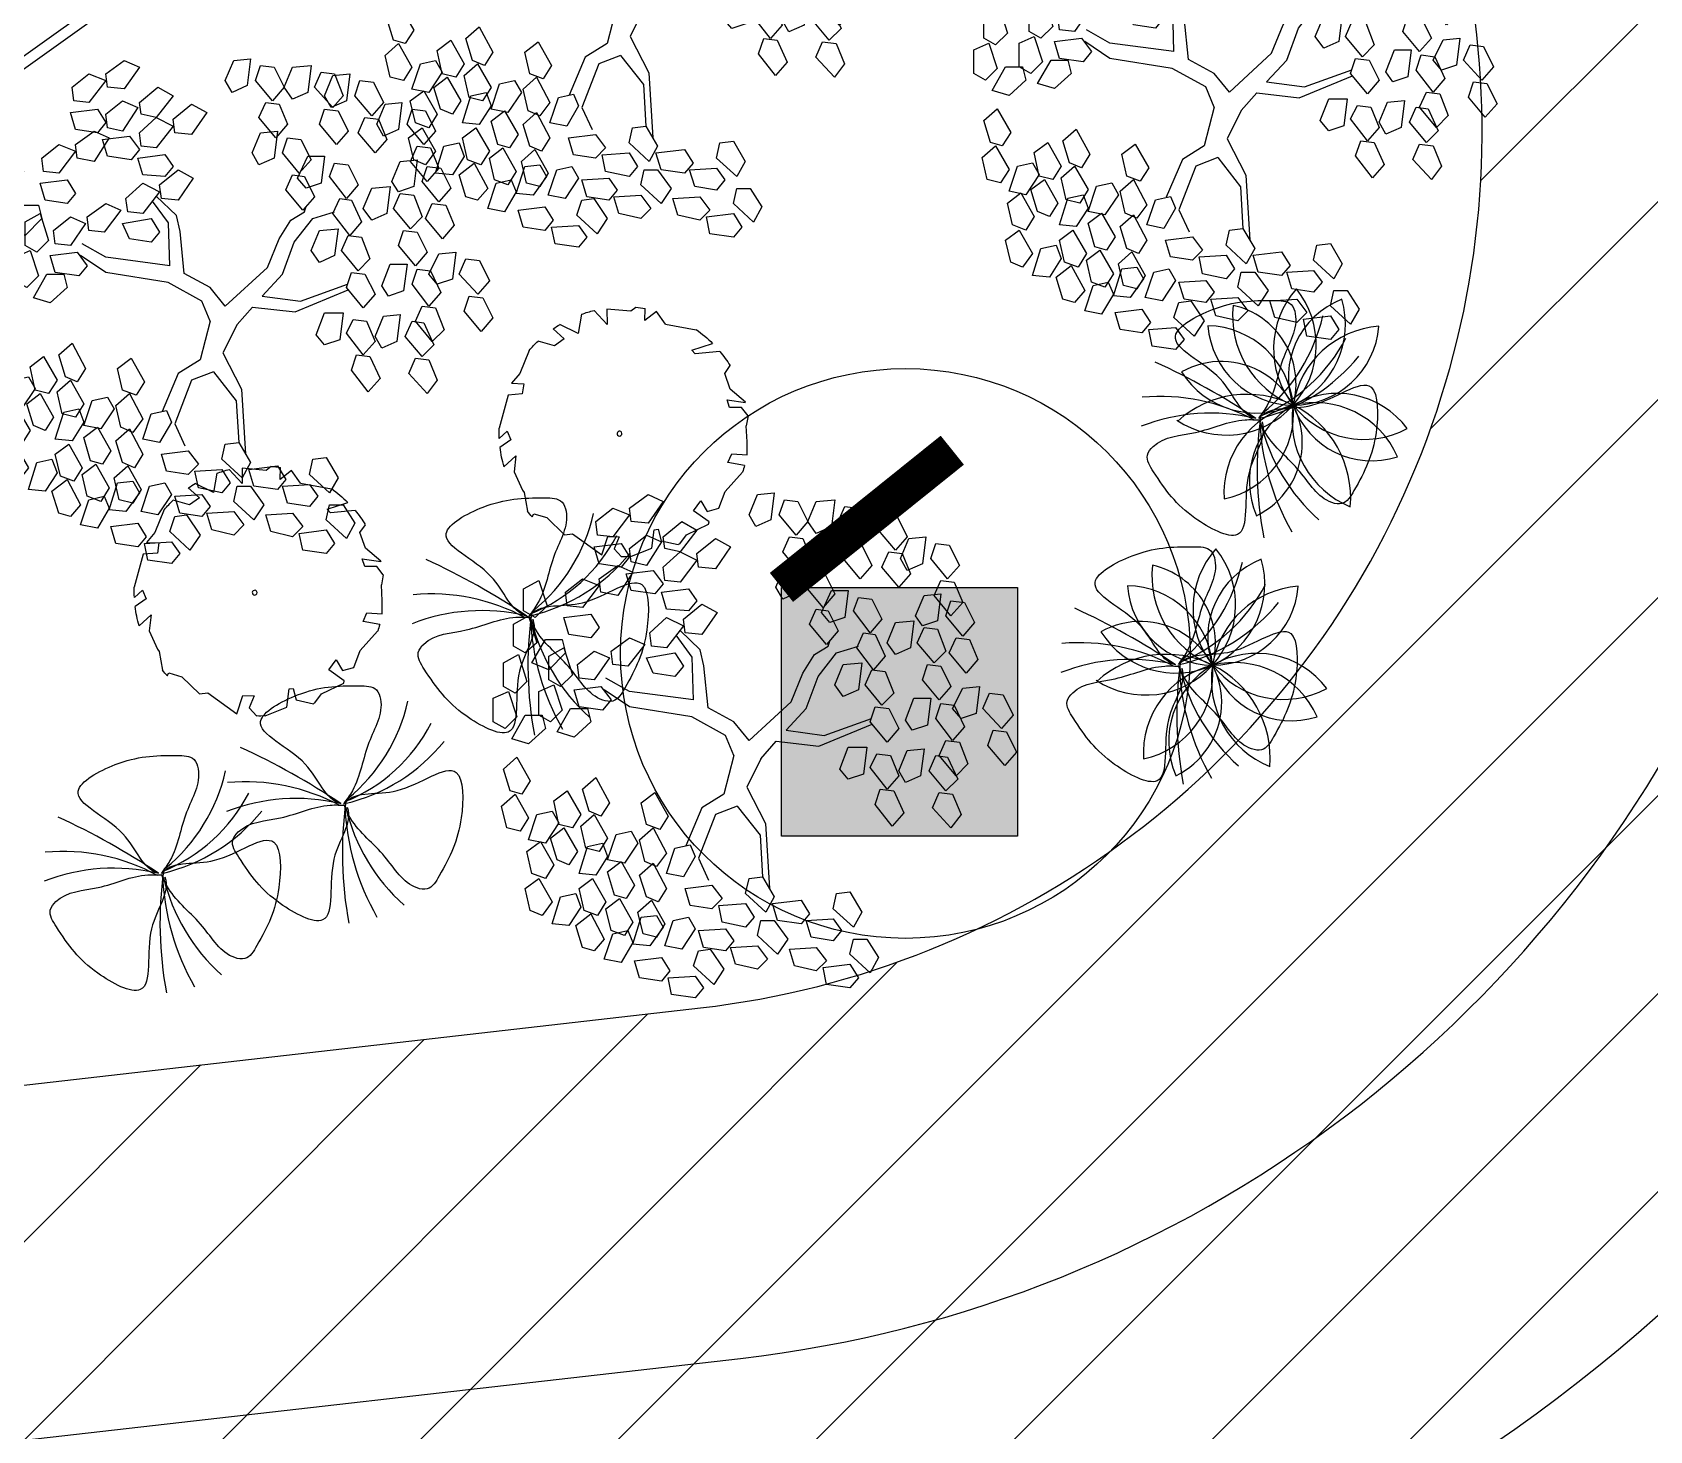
# Model space of a CAD drawing. Extents: x -809667 to 586099, y 3084146 to 3634412.
# Drawn here: x 381340.95 to 381350.12, y 3084243.02 to 3084250.95 of the extents above; entities that cross this region are included whole.
import ezdxf

# ---------------------------------------------------------------- set-up
doc = ezdxf.new("R2010")
doc.units = 0
doc.header["$LTSCALE"] = 0.5
doc.linetypes.add('CONTINOUS', pattern=[0])
doc.layers.get('0').update_dxf_attribs({"linetype": 'CONTINUOUS'})
for name, color, linetype in [('J-WALL-墙体', 2, 'CONTINUOUS'), ('JZD', 7, 'CONTINUOUS'), ('TREE', 3, 'CONTINUOUS'), ('乔木', 84, 'CONTINUOUS'), ('文字', 7, 'CONTINUOUS'), ('树', 3, 'CONTINUOUS')]:
    doc.layers.add(name, color=color, linetype=linetype)

# ---------------------------------------------------------------- blocks, each defined once
blk = doc.blocks.new('幌伞枫')
at = {"layer": '乔木', "color": 0}
for p, q in [((27.2, 1054), (100.6, 1061.3)), ((100.6, 1061.3), (85.9, 943.9)), ((-677.5, 936.5), (-604.1, 995.3)), ((-604.1, 995.3), (-530.7, 965.9)), ((-530.7, 995.3), (-449.9, 1054)), ((-523.3, 936.5), (-530.7, 995.3)), ((-449.9, 1054), (-383.9, 1024.6)), ((-383.9, 1024.6), (-449.9, 929.2)), ((-9.5, 965.9), (27.2, 1054)), ((122.6, 965.9), (144.7, 1032)), ((144.7, 1032), (203.4, 1024.6)), ((203.4, 1024.6), (247.4, 936.5)), ((247.4, 936.5), (284.1, 1024.6)), ((284.1, 1024.6), (364.9, 1032)), ((364.9, 1032), (350.2, 914.5)), ((379.5, 936.5), (408.9, 1002.6)), ((408.9, 1002.6), (467.6, 995.3)), ((423.6, 899.8), (460.3, 987.9)), ((460.3, 987.9), (533.7, 995.3)), ((467.6, 995.3), (504.3, 899.8)), ((533.7, 995.3), (519, 877.8)), ((-670.1, 877.8), (-677.5, 936.5)), ((-530.7, 965.9), (-604.1, 870.5)), ((-449.9, 929.2), (-523.3, 936.5)), ((-383.9, 870.5), (-303.1, 936.5)), ((-303.1, 936.5), (-237, 899.8)), ((19.9, 914.5), (-9.5, 965.9)), ((85.9, 943.9), (19.9, 914.5)), ((196, 877.8), (122.6, 965.9)), ((247.4, 936.5), (196, 877.8)), ((284.1, 885.2), (247.4, 936.5)), ((460.3, 848.5), (379.5, 936.5)), ((555.7, 899.8), (577.7, 965.9)), ((577.7, 965.9), (636.5, 958.6)), ((636.5, 958.6), (680.5, 870.5)), ((-604.1, 870.5), (-670.1, 877.8)), ((-530.7, 819.1), (-457.3, 877.8)), ((-457.3, 877.8), (-391.2, 848.5)), ((-391.2, 848.5), (-457.3, 745.7)), ((-376.5, 819.1), (-383.9, 870.5)), ((-237, 899.8), (-310.4, 804.4)), ((-237, 797.1), (-156.3, 863.1)), ((-156.3, 863.1), (-90.2, 826.4)), ((137.3, 804.4), (166.7, 870.5)), ((166.7, 870.5), (225.4, 863.1)), ((225.4, 863.1), (262.1, 775.1)), ((350.2, 914.5), (284.1, 885.2)), ((453, 848.5), (423.6, 899.8)), ((519, 877.8), (453, 848.5)), ((504.3, 899.8), (460.3, 848.5)), ((629.1, 811.8), (555.7, 899.8)), ((680.5, 870.5), (629.1, 811.8)), ((651.1, 775.1), (687.8, 863.1)), ((687.8, 863.1), (761.3, 870.5)), ((761.3, 870.5), (746.6, 753)), ((-684.8, 826.4), (-567.4, 841.1)), ((-662.8, 753), (-684.8, 826.4)), ((-567.4, 841.1), (-530.7, 782.4)), ((-530.7, 782.4), (-567.4, 738.4)), ((-523.3, 760.4), (-530.7, 819.1)), ((-383.9, 738.4), (-310.4, 804.4)), ((-310.4, 804.4), (-376.5, 819.1)), ((-310.4, 804.4), (-237, 767.7)), ((-229.7, 738.4), (-237, 797.1)), ((-90.2, 826.4), (-156.3, 731)), ((210.7, 716.3), (137.3, 804.4)), ((401.6, 775.1), (423.6, 841.1)), ((423.6, 841.1), (482.3, 833.8)), ((482.3, 833.8), (526.4, 745.7)), ((570.4, 738.4), (599.8, 804.4)), ((599.8, 804.4), (658.5, 797.1)), ((658.5, 797.1), (695.2, 709)), ((783.3, 775.1), (805.3, 841.1)), ((805.3, 841.1), (864, 833.8)), ((864, 833.8), (908.1, 745.7)), ((-567.4, 738.4), (-662.8, 753)), ((-662.8, 687), (-582, 745.7)), ((-582, 745.7), (-516, 716.3)), ((-516, 716.3), (-582, 613.6)), ((-545.3, 709), (-427.9, 723.7)), ((-523.3, 635.6), (-545.3, 709)), ((-457.3, 745.7), (-523.3, 760.4)), ((-427.9, 723.7), (-383.9, 665)), ((-376.5, 679.6), (-383.9, 738.4)), ((-237, 767.7), (-310.4, 672.3)), ((-156.3, 731), (-229.7, 738.4)), ((108, 650.3), (144.7, 738.4)), ((144.7, 738.4), (218.1, 745.7)), ((218.1, 745.7), (203.4, 628.2)), ((262.1, 775.1), (210.7, 716.3)), ((240.1, 650.3), (262.1, 716.3)), ((262.1, 716.3), (320.8, 709)), ((320.8, 709), (364.9, 620.9)), ((475, 687), (401.6, 775.1)), ((526.4, 745.7), (475, 687)), ((643.8, 650.3), (570.4, 738.4)), ((695.2, 709), (643.8, 650.3)), ((680.5, 723.7), (651.1, 775.1)), ((746.6, 753), (680.5, 723.7)), ((856.7, 687), (783.3, 775.1)), ((908.1, 745.7), (856.7, 687)), ((-993.1, 642.9), (-927, 679.6)), ((-993.1, 547.5), (-993.1, 642.9)), ((-927, 679.6), (-890.3, 569.5)), ((-809.6, 628.2), (-736.2, 687)), ((-736.2, 687), (-662.8, 657.6)), ((-662.8, 657.6), (-736.2, 562.2)), ((-655.4, 628.2), (-662.8, 687)), ((-420.6, 620.9), (-523.3, 635.6)), ((-383.9, 665), (-420.6, 620.9)), ((-391.2, 628.2), (-273.7, 642.9)), ((-310.4, 672.3), (-376.5, 679.6)), ((-273.7, 642.9), (-237, 591.5)), ((137.3, 598.9), (108, 650.3)), ((313.5, 562.2), (240.1, 650.3)), ((306.1, 540.2), (350.2, 635.6)), ((350.2, 635.6), (423.6, 635.6)), ((423.6, 635.6), (408.9, 518.1)), ((798, 613.6), (827.3, 679.6)), ((827.3, 679.6), (886, 672.3)), ((886, 672.3), (922.7, 584.2)), ((-890.3, 569.5), (-941.7, 518.1)), ((-802.3, 569.5), (-809.6, 628.2)), ((-736.2, 562.2), (-802.3, 569.5)), ((-582, 613.6), (-655.4, 628.2)), ((-369.2, 554.8), (-391.2, 628.2)), ((-295.8, 510.8), (-215, 576.9)), ((-237, 591.5), (-273.7, 547.5)), ((-215, 576.9), (-149, 540.2)), ((203.4, 628.2), (137.3, 598.9)), ((364.9, 620.9), (313.5, 562.2)), ((445.6, 547.5), (467.6, 606.2)), ((467.6, 606.2), (526.4, 598.9)), ((526.4, 598.9), (570.4, 510.8)), ((717.2, 525.5), (753.9, 613.6)), ((753.9, 613.6), (827.3, 620.9)), ((871.4, 525.5), (798, 613.6)), ((827.3, 620.9), (812.6, 503.5)), ((849.3, 525.5), (871.4, 591.5)), ((871.4, 591.5), (930.1, 584.2)), ((922.7, 584.2), (871.4, 525.5)), ((930.1, 584.2), (974.1, 496.1)), ((-1037.1, 488.8), (-971.1, 525.5)), ((-941.7, 518.1), (-993.1, 547.5)), ((-971.1, 525.5), (-934.4, 408)), ((-816.9, 518.1), (-699.5, 532.8)), ((-794.9, 444.7), (-816.9, 518.1)), ((-699.5, 532.8), (-662.8, 474.1)), ((-442.6, 452.1), (-369.2, 518.1)), ((-273.7, 547.5), (-369.2, 554.8)), ((-369.2, 518.1), (-295.8, 481.4)), ((-288.4, 452.1), (-295.8, 510.8)), ((-149, 540.2), (-215, 444.7)), ((254.8, 488.8), (284.1, 554.8)), ((284.1, 554.8), (335.5, 547.5)), ((342.8, 496.1), (306.1, 540.2)), ((335.5, 547.5), (379.5, 459.4)), ((408.9, 518.1), (342.8, 496.1)), ((519, 452.1), (445.6, 547.5)), ((570.4, 510.8), (519, 452.1)), ((592.4, 408), (629.1, 496.1)), ((629.1, 496.1), (709.9, 503.5)), ((709.9, 503.5), (695.2, 386)), ((746.6, 481.4), (717.2, 525.5)), ((812.6, 503.5), (746.6, 481.4)), ((922.7, 437.4), (849.3, 525.5)), ((974.1, 496.1), (922.7, 437.4)), ((-1037.1, 393.4), (-1037.1, 488.8)), ((-699.5, 430.1), (-794.9, 444.7)), ((-662.8, 474.1), (-699.5, 430.1)), ((-611.4, 371.3), (-530.7, 430.1)), ((-530.7, 430.1), (-464.6, 400.7)), ((-435.2, 393.4), (-442.6, 452.1)), ((-295.8, 481.4), (-369.2, 386)), ((-256.9, 345.9), (-327.2, 440.6)), ((-221.9, 376.9), (-310.5, 462.2)), ((-215, 444.7), (-288.4, 452.1)), ((328.2, 400.7), (254.8, 488.8)), ((379.5, 459.4), (328.2, 400.7)), ((460.3, 386), (489.7, 452.1)), ((489.7, 452.1), (541, 444.7)), ((541, 444.7), (585.1, 349.3)), ((724.5, 408), (753.9, 474.1)), ((753.9, 474.1), (812.6, 466.8)), ((812.6, 466.8), (849.3, 371.3)), ((864, 364), (893.4, 430.1)), ((893.4, 430.1), (952.1, 422.7)), ((-1081.2, 320), (-1015.1, 356.7)), ((-985.8, 364), (-1037.1, 393.4)), ((-1015.1, 356.7), (-978.4, 239.2)), ((-934.4, 408), (-985.8, 364)), ((-956.4, 320), (-897.7, 422.7)), ((-897.7, 422.7), (-824.3, 422.7)), ((-883, 349.3), (-816.9, 386)), ((-809.6, 364), (-883, 290.6)), ((-824.3, 422.7), (-809.6, 364)), ((-816.9, 386), (-780.2, 268.6)), ((-758.2, 312.6), (-684.8, 371.3)), ((-684.8, 371.3), (-618.7, 342)), ((-604.1, 312.6), (-611.4, 371.3)), ((-464.6, 400.7), (-538, 305.3)), ((-457.3, 342), (-332.5, 364)), ((-369.2, 386), (-435.2, 393.4)), ((-332.5, 364), (-295.8, 305.3)), ((-206.4, 307), (-221.9, 376.9)), ((225.4, 275.9), (276.8, 356.7)), ((276.8, 356.7), (335.5, 393.4)), ((291.5, 261.2), (372.2, 364)), ((335.5, 393.4), (344, 418.8)), ((372.2, 364), (467.6, 393.4)), ((533.7, 290.6), (460.3, 386)), ((629.1, 356.7), (592.4, 408)), ((695.2, 386), (629.1, 356.7)), ((798, 320), (724.5, 408)), ((849.3, 371.3), (798, 320)), ((937.4, 275.9), (864, 364)), ((952.1, 422.7), (988.8, 334.6)), ((-1081.2, 217.2), (-1081.2, 320)), ((-883, 290.6), (-956.4, 320)), ((-883, 246.5), (-883, 349.3)), ((-750.9, 253.9), (-758.2, 312.6)), ((-618.7, 342), (-684.8, 246.5)), ((-538, 305.3), (-604.1, 312.6)), ((-427.9, 275.9), (-457.3, 342)), ((-295.8, 305.3), (-332.5, 261.2)), ((-251.7, 158.5), (-256.9, 345.9)), ((-188.4, 124.2), (-206.4, 307)), ((364.9, 224.5), (401.6, 312.6)), ((401.6, 312.6), (482.3, 320)), ((482.3, 320), (467.6, 202.5)), ((497, 224.5), (526.4, 290.6)), ((526.4, 290.6), (585.1, 283.3)), ((585.1, 349.3), (533.7, 290.6)), ((585.1, 283.3), (621.8, 187.8)), ((746.6, 246.5), (768.6, 312.6)), ((768.6, 312.6), (827.3, 305.3)), ((827.3, 305.3), (871.4, 217.2)), ((988.8, 334.6), (937.4, 275.9)), ((-1029.8, 187.8), (-1081.2, 217.2)), ((-978.4, 239.2), (-1029.8, 187.8)), ((-927, 195.2), (-861, 224.5)), ((-831.6, 217.2), (-883, 246.5)), ((-861, 224.5), (-824.3, 114.4)), ((-780.2, 268.6), (-831.6, 217.2)), ((-772.9, 202.5), (-655.4, 217.2)), ((-684.8, 246.5), (-750.9, 253.9)), ((-655.4, 217.2), (-611.4, 158.5)), ((-530.7, 195.2), (-633.4, 253.9)), ((-332.5, 261.2), (-427.9, 275.9)), ((174, 151.1), (225.4, 275.9)), ((240.1, 121.8), (291.5, 261.2)), ((401.6, 173.1), (364.9, 224.5)), ((570.4, 136.4), (497, 224.5)), ((820, 158.5), (746.6, 246.5)), ((871.4, 217.2), (820, 158.5)), ((922.7, 209.8), (996.1, 217.2)), ((996.1, 217.2), (981.5, 99.7)), ((-1125.2, 165.8), (-1059.2, 195.2)), ((-1125.2, 63), (-1125.2, 165.8)), ((-1059.2, 195.2), (-1022.5, 85.1)), ((-927, 92.4), (-927, 195.2)), ((-750.9, 129.1), (-772.9, 202.5)), ((-611.4, 158.5), (-648.1, 114.4)), ((-530.7, 129.1), (-640.8, 202.5)), ((-251.7, 158.5), (-530.7, 195.2)), ((-9.5, -17.7), (174, 151.1)), ((467.6, 202.5), (401.6, 173.1)), ((621.8, 187.8), (570.4, 136.4)), ((673.2, 70.4), (709.9, 165.8)), ((709.9, 165.8), (783.3, 165.8)), ((783.3, 165.8), (768.6, 48.4)), ((805.3, 77.7), (827.3, 143.8)), ((827.3, 143.8), (886, 136.4)), ((878.7, 121.8), (922.7, 209.8)), ((1010.8, 121.8), (1040.2, 187.8)), ((1040.2, 187.8), (1098.9, 180.5)), ((1098.9, 180.5), (1143, 92.4)), ((-1022.5, 85.1), (-1073.9, 33.7)), ((-1044.5, -10.4), (-985.8, 92.4)), ((-985.8, 92.4), (-912.4, 92.4)), ((-875.7, 63), (-927, 92.4)), ((-912.4, 92.4), (-897.7, 33.7)), ((-824.3, 114.4), (-875.7, 63)), ((-846.3, 19), (-787.6, 121.8)), ((-787.6, 121.8), (-714.2, 121.8)), ((-648.1, 114.4), (-750.9, 129.1)), ((-714.2, 121.8), (-699.5, 63)), ((-259.1, 85.1), (-530.7, 129.1)), ((-112.3, 4.3), (-259.1, 85.1)), ((-75.6, 63), (-188.4, 124.2)), ((152, 26.3), (240.1, 121.8)), ((318.1, 4.2), (524.2, 78.5)), ((519, 63), (541, 129.1)), ((541, 129.1), (599.8, 121.8)), ((599.8, 121.8), (643.8, 33.7)), ((878.7, -17.7), (805.3, 77.7)), ((915.4, 77.7), (878.7, 121.8)), ((886, 136.4), (930.1, 41)), ((981.5, 99.7), (915.4, 77.7)), ((1091.6, 33.7), (1010.8, 121.8)), ((1143, 92.4), (1091.6, 33.7)), ((-1073.9, 33.7), (-1125.2, 63)), ((-897.7, 33.7), (-971.1, -32.4)), ((-772.9, -3), (-846.3, 19)), ((-699.5, 63), (-772.9, -3)), ((-75.6, -83.8), (-112.3, 4.3)), ((-9.5, -17.7), (-75.6, 63)), ((152, 26.3), (318.1, 4.2)), ((294.8, -42.4), (527, 53.4)), ((592.4, -25), (519, 63)), ((643.8, 33.7), (592.4, -25)), ((702.5, 26.3), (673.2, 70.4)), ((768.6, 48.4), (702.5, 26.3)), ((930.1, 41), (878.7, -17.7)), ((1032.8, -39.7), (1054.9, 26.3)), ((1054.9, 26.3), (1113.6, 19)), ((1113.6, 19), (1157.6, -69.1)), ((-971.1, -32.4), (-1044.5, -10.4)), ((-9.5, -17.7), (-9.5, -17.7)), ((-9.5, -17.7), (-9.5, -17.7)), ((-9.5, -17.7), (-9.5, -17.7)), ((-9.5, -17.7), (-9.5, -17.7)), ((-9.5, -17.7), (-9.5, -17.7)), ((-9.5, -17.7), (-9.5, -17.7)), ((-9.5, -17.7), (-9.5, -17.7)), ((-9.5, -17.7), (-9.5, -17.7)), ((-9.5, -17.7), (-9.5, -17.7)), ((-9.5, -17.7), (-9.5, -17.7)), ((-9.5, -17.7), (-9.5, -17.7)), ((-9.5, -17.7), (-9.5, -17.7)), ((-9.5, -17.7), (-9.5, -17.7)), ((-9.5, -17.7), (-9.5, -17.7)), ((-9.5, -17.7), (-9.5, -17.7)), ((-9.5, -17.7), (-9.5, -17.7)), ((-9.5, -17.7), (-9.5, -17.7)), ((-9.5, -17.7), (-9.5, -17.7)), ((-9.5, -17.7), (-9.5, -17.7)), ((-9.5, -17.7), (-9.5, -17.7)), ((-9.5, -17.7), (-9.5, -17.7)), ((-9.5, -17.7), (-9.5, -17.7)), ((-9.5, -17.7), (-9.5, -17.7)), ((-9.5, -17.7), (-9.5, -17.7)), ((-9.5, -17.7), (-9.5, -17.7)), ((-9.5, -17.7), (-9.5, -17.7)), ((-9.5, -17.7), (-9.5, -17.7)), ((-9.5, -17.7), (-9.5, -17.7)), ((-9.5, -17.7), (-9.5, -17.7)), ((-9.5, -17.7), (-9.5, -17.7)), ((-9.5, -17.7), (-9.5, -17.7)), ((-9.5, -17.7), (-9.5, -17.7)), ((-9.5, -17.7), (-9.5, -17.7)), ((-9.5, -17.7), (-9.5, -17.7)), ((-9.5, -17.7), (-9.5, -17.7)), ((-9.5, -17.7), (-9.5, -17.7)), ((-9.5, -17.7), (-9.5, -17.7)), ((-9.5, -17.7), (-9.5, -17.7)), ((-9.5, -17.7), (-9.5, -17.7)), ((-9.5, -17.7), (-9.5, -17.7)), ((41.9, -98.5), (109.5, -21.8)), ((109.5, -21.8), (294.8, -42.4)), ((386.9, -142.5), (423.6, -47.1)), ((423.6, -47.1), (504.3, -47.1)), ((504.3, -47.1), (489.7, -164.5)), ((643.8, -149.8), (680.5, -61.7)), ((680.5, -61.7), (753.9, -54.4)), ((753.9, -54.4), (739.2, -171.9)), ((820, -83.8), (849.3, -17.7)), ((849.3, -17.7), (908.1, -25)), ((908.1, -25), (944.8, -120.5)), ((1106.3, -127.8), (1032.8, -39.7)), ((1157.6, -69.1), (1106.3, -127.8)), ((-1081.2, -142.5), (-1022.5, -91.1)), ((-1022.5, -91.1), (-963.7, -193.9)), ((-75.6, -83.8), (-119.6, -252.6)), ((41.9, -98.5), (-19.6, -221.3)), ((519, -135.2), (548.4, -76.4)), ((592.4, -230.6), (519, -135.2)), ((548.4, -76.4), (607.1, -83.8)), ((607.1, -83.8), (643.8, -171.9)), ((775.9, -149.8), (805.3, -83.8)), ((805.3, -83.8), (856.7, -91.1)), ((893.4, -171.9), (820, -83.8)), ((856.7, -91.1), (900.7, -186.5)), ((944.8, -120.5), (893.4, -171.9)), ((-1051.8, -237.9), (-1081.2, -142.5)), ((-963.7, -193.9), (-1000.4, -252.6)), ((-736.2, -230.6), (-677.5, -179.2)), ((-677.5, -179.2), (-618.7, -289.3)), ((423.6, -186.5), (386.9, -142.5)), ((489.7, -164.5), (423.6, -186.5)), ((643.8, -171.9), (592.4, -230.6)), ((673.2, -201.2), (643.8, -149.8)), ((739.2, -171.9), (673.2, -201.2)), ((849.3, -237.9), (775.9, -149.8)), ((900.7, -186.5), (849.3, -237.9)), ((-1088.5, -304), (-1029.8, -252.6)), ((-1000.4, -252.6), (-1051.8, -237.9)), ((-1029.8, -252.6), (-971.1, -355.4)), ((-861, -282), (-802.3, -237.9)), ((-839, -384.7), (-861, -282)), ((-802.3, -237.9), (-743.5, -340.7)), ((-706.8, -326), (-736.2, -230.6)), ((-479.3, -289.3), (-420.6, -245.3)), ((-420.6, -245.3), (-361.8, -348)), ((-119.6, -252.6), (-215, -311.3)), ((-19.6, -221.3), (61.7, -380.2)), ((541, -296.6), (563.1, -230.6)), ((563.1, -230.6), (621.8, -237.9)), ((621.8, -237.9), (665.8, -333.3)), ((790.6, -311.3), (820, -245.3)), ((820, -245.3), (878.7, -252.6)), ((878.7, -252.6), (915.4, -340.7)), ((-1066.5, -399.4), (-1088.5, -304)), ((-971.1, -450.8), (-934.4, -340.7)), ((-934.4, -340.7), (-868.3, -326)), ((-868.3, -326), (-839, -377.4)), ((-743.5, -340.7), (-780.2, -399.4)), ((-743.5, -392.1), (-684.8, -340.7)), ((-655.4, -348), (-706.8, -326)), ((-684.8, -340.7), (-626.1, -443.5)), ((-618.7, -289.3), (-655.4, -348)), ((-457.3, -384.7), (-479.3, -289.3)), ((-361.8, -348), (-398.5, -406.7)), ((-215, -311.3), (-285.1, -477)), ((-156.3, -340.7), (-229.7, -531.5)), ((-60.9, -304), (-156.3, -340.7)), ((-60.9, -304), (38.4, -430.7)), ((614.4, -392.1), (541, -296.6)), ((665.8, -333.3), (614.4, -392.1)), ((871.4, -399.4), (790.6, -311.3)), ((915.4, -340.7), (871.4, -399.4)), ((-1007.8, -414.1), (-1066.5, -399.4)), ((-971.1, -355.4), (-1007.8, -414.1)), ((-839, -377.4), (-897.7, -465.5)), ((-875.7, -443.5), (-816.9, -399.4)), ((-780.2, -399.4), (-839, -384.7)), ((-816.9, -399.4), (-758.2, -502.2)), ((-721.5, -487.5), (-743.5, -392.1)), ((-589.4, -428.8), (-523.3, -414.1)), ((-523.3, -414.1), (-494, -465.5)), ((-486.6, -450.8), (-427.9, -399.4)), ((-398.5, -406.7), (-457.3, -384.7)), ((-427.9, -399.4), (-369.2, -509.5)), ((61.7, -380.2), (79.4, -664.1)), ((-978.4, -502.2), (-919.7, -458.1)), ((-897.7, -465.5), (-971.1, -450.8)), ((-919.7, -458.1), (-861, -560.9)), ((-846.3, -538.9), (-875.7, -443.5)), ((-750.9, -597.6), (-714.2, -480.2)), ((-662.8, -502.2), (-721.5, -487.5)), ((-714.2, -480.2), (-648.1, -465.5)), ((-626.1, -443.5), (-662.8, -502.2)), ((-648.1, -465.5), (-626.1, -524.2)), ((-626.1, -538.9), (-589.4, -428.8)), ((-494, -465.5), (-552.7, -553.6)), ((-464.6, -546.2), (-486.6, -450.8)), ((-369.2, -597.6), (-332.5, -487.5)), ((-332.5, -487.5), (-266.4, -472.8)), ((-266.4, -472.8), (-244.4, -524.2)), ((38.4, -430.7), (49.2, -612.3)), ((-956.4, -597.6), (-978.4, -502.2)), ((-861, -560.9), (-897.7, -619.6)), ((-794.9, -560.9), (-846.3, -538.9)), ((-758.2, -502.2), (-794.9, -560.9)), ((-626.1, -524.2), (-677.5, -604.9)), ((-552.7, -553.6), (-626.1, -538.9)), ((-626.1, -590.3), (-567.4, -546.2)), ((-567.4, -546.2), (-508.6, -649)), ((-486.6, -604.9), (-427.9, -553.6)), ((-413.2, -568.2), (-464.6, -546.2)), ((-427.9, -553.6), (-369.2, -663.7)), ((-369.2, -509.5), (-413.2, -568.2)), ((-244.4, -524.2), (-295.8, -612.3)), ((-229.7, -531.5), (-185.7, -627)), ((-985.8, -663.7), (-927, -619.6)), ((-897.7, -619.6), (-956.4, -597.6)), ((-927, -619.6), (-868.3, -722.4)), ((-677.5, -604.9), (-750.9, -597.6)), ((-750.9, -663.7), (-692.2, -619.6)), ((-692.2, -619.6), (-633.4, -722.4)), ((-596.7, -693), (-626.1, -590.3)), ((-457.3, -700.4), (-486.6, -604.9)), ((-295.8, -612.3), (-369.2, -597.6)), ((-24.2, -685.7), (-9.5, -619.6)), ((-9.5, -619.6), (49.2, -612.3)), ((49.2, -612.3), (100.6, -700.4)), ((-963.7, -759.1), (-985.8, -663.7)), ((-868.3, -817.8), (-831.6, -700.4)), ((-831.6, -700.4), (-765.6, -685.7)), ((-765.6, -685.7), (-743.5, -744.4)), ((-728.9, -759.1), (-750.9, -663.7)), ((-545.3, -707.7), (-596.7, -693)), ((-508.6, -649), (-545.3, -707.7)), ((-405.9, -722.4), (-457.3, -700.4)), ((-369.2, -663.7), (-405.9, -722.4)), ((-288.4, -663.7), (-171, -649)), ((-266.4, -737.1), (-288.4, -663.7)), ((-171, -649), (-126.9, -707.7)), ((63.9, -766.4), (-24.2, -685.7)), ((100.6, -700.4), (63.9, -766.4)), ((357.5, -751.7), (372.2, -685.7)), ((372.2, -685.7), (430.9, -678.3)), ((430.9, -678.3), (482.3, -766.4)), ((-912.4, -781.1), (-963.7, -759.1)), ((-868.3, -722.4), (-912.4, -781.1)), ((-743.5, -744.4), (-794.9, -825.2)), ((-765.6, -825.2), (-699.5, -773.8)), ((-670.1, -781.1), (-728.9, -759.1)), ((-699.5, -773.8), (-640.8, -883.9)), ((-633.4, -722.4), (-670.1, -781.1)), ((-633.4, -751.7), (-574.7, -707.7)), ((-611.4, -847.2), (-633.4, -751.7)), ((-574.7, -707.7), (-516, -810.5)), ((-494, -766.4), (-435.2, -715)), ((-471.9, -861.9), (-494, -766.4)), ((-435.2, -715), (-376.5, -817.8)), ((-171, -751.7), (-266.4, -737.1)), ((-126.9, -707.7), (-171, -751.7)), ((-141.6, -737.1), (-24.2, -729.7)), ((-126.9, -810.5), (-141.6, -737.1)), ((-24.2, -729.7), (12.5, -788.5)), ((93.3, -729.7), (218.1, -715)), ((115.3, -803.1), (93.3, -729.7)), ((218.1, -715), (254.8, -773.8)), ((254.8, -773.8), (218.1, -817.8)), ((445.6, -832.5), (357.5, -751.7)), ((482.3, -766.4), (445.6, -832.5)), ((-794.9, -825.2), (-868.3, -817.8)), ((-736.2, -920.6), (-765.6, -825.2)), ((-516, -810.5), (-552.7, -869.2)), ((-516, -905.9), (-479.3, -788.5)), ((-479.3, -788.5), (-413.2, -781.1)), ((-383.9, -832.5), (-442.6, -913.2)), ((-413.2, -781.1), (-383.9, -832.5)), ((-376.5, -817.8), (-413.2, -876.5)), ((-376.5, -913.2), (-339.8, -803.1)), ((-339.8, -803.1), (-273.7, -788.5)), ((-244.4, -839.8), (-303.1, -927.9)), ((-273.7, -788.5), (-244.4, -839.8)), ((-229.7, -847.2), (-112.3, -839.8)), ((-24.2, -832.5), (-126.9, -810.5)), ((-112.3, -839.8), (-75.6, -891.2)), ((12.5, -788.5), (-24.2, -832.5)), ((27.2, -869.2), (41.9, -803.1)), ((41.9, -803.1), (100.6, -803.1)), ((100.6, -803.1), (159.3, -883.9)), ((218.1, -817.8), (115.3, -803.1)), ((240.1, -803.1), (357.5, -795.8)), ((262.1, -876.5), (240.1, -803.1)), ((357.5, -795.8), (394.2, -847.2)), ((-640.8, -883.9), (-684.8, -935.3)), ((-640.8, -972), (-604.1, -861.9)), ((-552.7, -869.2), (-611.4, -847.2)), ((-604.1, -861.9), (-538, -847.2)), ((-516, -898.6), (-567.4, -986.6)), ((-538, -847.2), (-516, -898.6)), ((-442.6, -913.2), (-516, -905.9)), ((-413.2, -876.5), (-471.9, -861.9)), ((-303.1, -927.9), (-376.5, -913.2)), ((-207.7, -920.6), (-229.7, -847.2)), ((-75.6, -891.2), (-112.3, -935.3)), ((-90.2, -920.6), (27.2, -913.2)), ((115.3, -949.9), (27.2, -869.2)), ((27.2, -913.2), (71.3, -972)), ((159.3, -883.9), (115.3, -949.9)), ((357.5, -891.2), (262.1, -876.5)), ((394.2, -847.2), (357.5, -891.2)), ((430.9, -949.9), (445.6, -883.9)), ((445.6, -883.9), (504.3, -883.9)), ((504.3, -883.9), (555.7, -964.6)), ((-684.8, -935.3), (-736.2, -920.6)), ((-567.4, -986.6), (-640.8, -972)), ((-508.6, -979.3), (-391.2, -964.6)), ((-486.6, -1052.7), (-508.6, -979.3)), ((-391.2, -964.6), (-354.5, -1023.3)), ((-251.7, -1001.3), (-229.7, -935.3)), ((-229.7, -935.3), (-178.3, -927.9)), ((-112.3, -935.3), (-207.7, -920.6)), ((-178.3, -927.9), (-119.6, -1016)), ((-68.2, -994), (-90.2, -920.6)), ((71.3, -972), (27.2, -1016)), ((166.7, -927.9), (284.1, -920.6)), ((188.7, -1001.3), (166.7, -927.9)), ((284.1, -920.6), (328.2, -979.3)), ((328.2, -979.3), (284.1, -1023.3)), ((519, -1030.7), (430.9, -949.9)), ((555.7, -964.6), (519, -1030.7)), ((-391.2, -1067.4), (-486.6, -1052.7)), ((-354.5, -1023.3), (-391.2, -1067.4)), ((-361.8, -1052.7), (-244.4, -1045.4)), ((-347.2, -1126.1), (-361.8, -1052.7)), ((-163.6, -1082.1), (-251.7, -1001.3)), ((-244.4, -1045.4), (-207.7, -1096.7)), ((-119.6, -1016), (-163.6, -1082.1)), ((27.2, -1016), (-68.2, -994)), ((284.1, -1023.3), (188.7, -1001.3)), ((313.5, -1008.7), (430.9, -994)), ((328.2, -1082.1), (313.5, -1008.7)), ((430.9, -994), (467.6, -1052.7)), ((467.6, -1052.7), (430.9, -1096.7)), ((-244.4, -1140.8), (-347.2, -1126.1)), ((-207.7, -1096.7), (-244.4, -1140.8)), ((430.9, -1096.7), (328.2, -1082.1))]:
    blk.add_line(p, q, dxfattribs=at)
blk = doc.blocks.new('*E54')
at = {"layer": 'TREE', "color": 0}
blk.add_ellipse((-2.37, 3.565), major_axis=(2.696, 1.394), ratio=1, start_param=0.518575, end_param=0.519414, dxfattribs=at)
blk = doc.blocks.new('A$C4C586FE1')
at = {"layer": 'TREE', "color": 0}
for p, q in [((1100, 2801), (873, 2660)), ((1294, 2743), (1193, 2819)), ((1418, 2836), (1389, 2617)), ((1787, 2660), (1418, 2836)), ((873, 2660), (885, 2449)), ((1261, 2599), (1294, 2743)), ((1389, 2617), (1261, 2599)), ((1875, 2686), (1787, 2660)), ((2108, 2532), (1875, 2686)), ((514, 2441), (288, 2276)), ((570, 2555), (514, 2441)), ((785, 2557), (585, 2566)), ((842, 2436), (785, 2557)), ((885, 2449), (842, 2436)), ((2261, 2516), (2108, 2532)), ((2273, 2551), (2261, 2516)), ((2411, 2297), (2336, 2500)), ((288, 2276), (288, 2250)), ((288, 2250), (484, 2157)), ((2434, 2275), (2411, 2297)), ((2565, 2086), (2434, 2275)), ((208, 2079), (171, 1878)), ((330, 2136), (208, 2079)), ((422, 2031), (330, 2136)), ((484, 2157), (422, 2031)), ((2577, 1905), (2565, 2086)), ((2688, 2051), (2577, 1905)), ((171, 1878), (16, 1628)), ((2666, 1735), (2772, 1843)), ((2724, 1646), (2666, 1735)), ((2799, 1744), (2724, 1646)), ((6, 1547), (198, 1550)), ((198, 1550), (173, 1443)), ((2788, 1244), (2821, 1629)), ((173, 1443), (0, 1425)), ((0, 1425), (27, 1279)), ((27, 1279), (67, 1102)), ((67, 988), (67, 1102)), ((2632, 1202), (2788, 1244)), ((2635, 1086), (2632, 1202)), ((2775, 1105), (2635, 1086)), ((2702, 978), (2775, 1105)), ((67, 988), (157, 906)), ((157, 906), (291, 931)), ((291, 931), (335, 852)), ((2643, 702), (2702, 978)), ((335, 852), (122, 842)), ((123, 841), (320, 727)), ((320, 727), (414, 564)), ((414, 564), (369, 464)), ((2275, 501), (2371, 599)), ((2371, 599), (2563, 580)), ((513, 326), (783, 402)), ((827, 368), (610, 253)), ((783, 402), (827, 368)), ((2130, 415), (2352, 350)), ((2132, 192), (2130, 415)), ((2419, 413), (2275, 501)), ((1826, 254), (2000, 124)), ((1859, 85), (1826, 254)), ((1176, 133), (821, 132)), ((1176, 133), (1302, 10)), ((1302, 10), (1413, 132)), ((1413, 132), (1432, 0)), ((1540, 5), (1587, 59)), ((1587, 59), (1859, 85))]:
    blk.add_line(p, q, dxfattribs=at)
at = {"layer": 'TREE', "color": 0, "extrusion": (0, 0, -1)}
for major_axis, start_param, end_param in [((1003, 1003), -1.011805, -0.945114), ((1003, 1003), -1.426629, -1.413216), ((1003, 1003), -0.139248, -0.081961), ((839, 1144), 0.475418, 0.633835), ((1003, 1003), 0.553886, 0.636541), ((1003, 1003), 4.017991, 4.075425), ((1003, 1003), 1.314933, 1.417635), ((839, 1143), 3.200433, 3.340883), ((1003, 1003), 1.573401, 1.638153), ((839, 1144), 2.942836, 3.115157), ((1003, 1003), 1.829101, 1.934165), ((1003, 1003), 2.270337, 2.346427)]:
    blk.add_ellipse((1418, 1418), major_axis=major_axis, ratio=1, start_param=start_param, end_param=end_param, dxfattribs=at)
at = {"layer": 'TREE', "color": 0, "linetype": 'Continuous'}
for start_param, end_param in [(0.01341, 3.155003), (3.155003, 6.296595)]:
    blk.add_ellipse((1466, 1447), major_axis=(19.2, 19.2), ratio=1, start_param=start_param, end_param=end_param, dxfattribs=at)
at = {"layer": 'TREE', "color": 8, "linetype": 'CONTINOUS', "extrusion": (0, 0, -1), "xscale": 467.4085850556439, "yscale": 467.4085850556439, "zscale": -467.4085850556439, "rotation": 278.9250190116231}
blk.add_blockref('*E54', (-2893, 66), dxfattribs=at)
blk = doc.blocks.new('A$C46A015EA')
at = {"layer": '树', "color": 0, "linetype": 'Continuous'}
for centre, radius, start, end in [((1.328, 4.096), 1.969, 227.5644, 31.3305), ((0.798, 3.475), 1.995, 251.8163, 53.749), ((3.771, 4.188), 2.005, 153.4396, 313.5861), ((4.101, 3.626), 1.85, 126.1691, 303.0486), ((2.09, 4.411), 1.899, 199.3601, 10.491), ((4.644, 2.796), 2.077, 109.3184, 262.8778), ((0.796, 2.582), 1.783, 359.791, 92.4715), ((2.814, 4.682), 2.119, 188.6399, 263.6226), ((0.762, 1.899), 1.939, 297.0245, 103.8489), ((1.257, 1.36), 1.796, 310.7789, 134.4149), ((3.957, 1.204), 1.944, 51.9802, 218.2571), ((2.13, 0.326), 2.294, 10.2667, 147.1518), ((3.546, 0.815), 2.009, 38.8778, 198.6816)]:
    blk.add_arc(centre, radius, start, end, dxfattribs=at)
blk = doc.blocks.new('白玉兰')
at = {"color": 0}
for centre, radius, start, end in [((-1261, 1665), 2054, 309.3934, 347.1655), ((-713, 1844), 1941, 291.8214, 332.6346), ((-4729, -6984), 8429, 56.1879, 65.279), ((-478, 2077), 2115, 283.2993, 320.8528), ((-1148, -2037), 2310, 61.625, 95.1491), ((-559, -2135), 2214, 76.7033, 111.4018), ((4371, -556), 4392, 172.1708, 190.6677), ((2827, 107), 2821, 182.2544, 209.8868), ((2146, 475), 2185, 193.3063, 228.4107)]:
    blk.add_arc(centre, radius, start, end, dxfattribs=at)
for points in [[(-33, 16), (-233, 73), (-342, 562), (-1254, 922), (-425, 1375), (-33, 1392), (376, 1386), (477, 1091), (236, 716), (185, 277), (29, 67), (-7, 18)], [(8, 31), (155, 177), (635, 34), (1395, 653), (1385, -291), (1209, -641), (1004, -995), (697, -939), (487, -546), (129, -287), (22, -49), (-3, 7)], [(36, -22), (99, -220), (-250, -580), (-51, -1540), (-885, -1095), (-1114, -777), (-1334, -432), (-1142, -186), (-697, -181), (-301, 17), (-41, 2), (21, -1)]]:
    blk.add_open_spline(points, degree=3, knots=[0, 0, 0, 0, 621.989778, 1340.944545, 1869.007736, 2592.427455, 2798.699245, 2915.827596, 3435.261502, 4029.77129, 4212.300518, 4212.300518, 4212.300518, 4212.300518], dxfattribs=at)
blk = doc.blocks.new('A$C753C54BC')
at = {"layer": 'JZD'}
h = blk.add_hatch(color=0, dxfattribs=at)
h.dxf.hatch_style = 1
h.paths.add_polyline_path([(1.403, 3.061), (3.463, 3.061), (3.463, 0.891), (1.403, 0.891)])
at = {"layer": 'JZD', "color": 0, "const_width": 0.324}
blk.add_lwpolyline([(1.403, 3.061), (2.894, 4.258)], dxfattribs=at)
at = {"layer": 'JZD', "color": 0}
blk.add_lwpolyline([(1.403, 3.061), (3.463, 3.061), (3.463, 0.891), (1.403, 0.891)], close=True, dxfattribs=at)
blk.add_circle((2.485, 2.485), 2.485, dxfattribs=at)
blk = doc.blocks.new('SDFSFSFS')
at = {"layer": 'J-WALL-墙体', "color": 0}
for points in [[(1745.9, 3236.5), (2487.1, 5824.2), (2410.2, 5846.3), (1646.9, 3181.6)], [(2371.3, 5710.3), (-1727.3, 3437)], [(4236.5, 2464.2), (2448.2, 5688.3)], [(2347.9, 5628.8), (-1645.7, 3413.6)], [(4154.9, 2487.5), (2424.8, 5606.7)], [(2231.1, 5220.9), (-1237.9, 3296.8)], [(2207.7, 5139.3), (-1156.3, 3273.4)], [(3747.1, 2604.4), (2308, 5198.9)], [(3665.5, 2627.7), (2284.6, 5117.3)], [(2090.9, 4731.5), (-748.5, 3156.6)], [(3257.6, 2744.6), (2167.8, 4709.4)], [(2067.5, 4649.9), (-666.9, 3133.2)], [(3176.1, 2767.9), (2144.4, 4627.9)], [(1950.7, 4242), (-259, 3016.4)], [(2768.2, 2884.8), (2027.6, 4220)], [(1927.3, 4160.5), (-177.5, 2993)], [(2686.6, 2908.1), (2004.2, 4138.4)], [(1810.5, 3752.6), (230.4, 2876.2)], [(1787.1, 3671), (312, 2852.8)], [(2278.8, 3025), (1887.4, 3730.6)], [(2197.2, 3048.3), (1864, 3649)], [(801.4, 2712.6), (-1863.3, 3475.9), (-1885.3, 3399), (702.5, 2657.7)], [(-1749.4, 3360.1), (38.9, 136)], [(-1667.8, 3336.7), (62.3, 217.5)], [(-1259.9, 3219.9), (179.1, 625.4)], [(-1178.3, 3196.5), (202.5, 707)], [(1685.7, 3111.6), (4350.4, 2348.3), (4372.4, 2425.2), (1784.7, 3166.5)], [(-770.5, 3079.7), (319.3, 1114.8)], [(-688.9, 3056.3), (342.7, 1196.4)], [(-281.1, 2939.5), (459.5, 1604.3)], [(676.7, 2071.7), (2256.7, 2948.1)], [(700, 2153.2), (2175.2, 2971.4)], [(-199.5, 2916.1), (482.9, 1685.8)], [(208.4, 2799.3), (599.7, 2093.7)], [(290, 2775.9), (623.1, 2175.3)], [(536.5, 1582.2), (2746.2, 2807.9)], [(559.8, 1663.8), (2664.6, 2831.2)], [(396.3, 1092.8), (3235.6, 2667.7)], [(419.6, 1174.4), (3154, 2691)], [(840.2, 2642.7), (76.9, -22), (0, 0), (741.3, 2587.8)], [(256.1, 603.4), (3725, 2527.5)], [(279.4, 684.9), (3643.5, 2550.8)], [(115.9, 113.9), (4214.5, 2387.3)], [(139.2, 195.5), (4132.9, 2410.6)]]:
    blk.add_lwpolyline(points, dxfattribs=at)
blk.add_lwpolyline([(1837.1, 3195.6), (1798.3, 3265.6), (650, 2628.6), (688.8, 2558.7)], close=True, dxfattribs=at)
blk = doc.blocks.new('123213')
at = {"layer": '文字', "linetype": 'Continuous'}
h = blk.add_hatch(dxfattribs=at)
h.set_pattern_fill('ANSI31', color=8, scale=0.5)
h.set_pattern_definition([(45, (-347.3512, 1460.9278), (-0.56126600757, 0.56126600757), [])])
edge = h.paths.add_edge_path()
edge.add_line((381908.2558, 3087099.5927), (381939.0428, 3087103.11))
edge.add_arc((381938.0212, 3087112.0518), 9, 276.51754, 398.73998)
edge.add_line((381945.0412, 3087117.6839), (381943.1664, 3087120.0206))
edge.add_arc((381936.1465, 3087114.3885), 9, 38.73998, 125.53299)
edge.add_line((381930.9159, 3087121.7126), (381914.9161, 3087110.2861))
edge.add_arc((381909.6856, 3087117.6102), 9, 205.32708, 305.53299, ccw=False)
edge.add_line((381901.5507, 3087113.7601), (381908.2558, 3087099.5927))
edge = h.paths.add_edge_path(flags=16)
edge.add_line((381941.9212, 3087115.1807), (381940.0464, 3087117.5175))
edge.add_arc((381936.1465, 3087114.3885), 5, 38.73998, 125.53299)
edge.add_line((381933.2406, 3087118.4574), (381919.5538, 3087108.6828))
edge.add_arc((381920.7161, 3087107.0552), 2, 125.53299, 276.51754)
edge.add_line((381920.9431, 3087105.0682), (381938.5887, 3087107.0841))
edge.add_arc((381938.0212, 3087112.0518), 5, 276.51754, 398.73998)
at = {"layer": '文字', "color": 8, "linetype": 'Continuous'}
blk.add_line((381904.2032, 3087101.1427), (381938.8158, 3087105.097), dxfattribs=at)
at = {"layer": '文字', "color": 8, "linetype": 'Continuous', "flags": 128}
for points in [[(381898.2947, 3087098.4547), (381939.0428, 3087103.11, 0.590353), (381945.0412, 3087117.6839), (381943.1664, 3087120.0206, 0.397913), (381930.9159, 3087121.7126), (381914.9161, 3087110.2861, -0.467402), (381901.5507, 3087113.7601), (381899.7426, 3087117.5804, -0.362953), (381901.6788, 3087125.0298), (381935.4707, 3087149.1627)], [(381908.2558, 3087099.5927), (381939.0428, 3087103.11, 0.590353), (381945.0412, 3087117.6839), (381943.1664, 3087120.0206, 0.397913), (381930.9159, 3087121.7126), (381914.9161, 3087110.2861, -0.467402), (381901.5507, 3087113.7601), (381908.2558, 3087099.5927)], [(381941.9212, 3087115.1807), (381940.0464, 3087117.5175, 0.397913), (381933.2406, 3087118.4574), (381919.5538, 3087108.6828, 0.774175), (381920.9431, 3087105.0682), (381938.5887, 3087107.0841, 0.590353), (381941.9212, 3087115.1807)], [(381941.9212, 3087115.1807), (381940.0464, 3087117.5175, 0.397913), (381933.2406, 3087118.4574), (381919.5538, 3087108.6828, 0.774175), (381920.9431, 3087105.0682), (381938.5887, 3087107.0841, 0.590353), (381941.9212, 3087115.1807)]]:
    blk.add_lwpolyline(points, format="xyb", dxfattribs=at)
at = {"layer": '文字', "color": 8, "linetype": 'Continuous'}
blk.add_arc((381938.0212, 3087112.0518), 7, 276.51754, 38.73998, dxfattribs=at)
for name, p, xscale, yscale, zscale, rotation in [('SDFSFSFS', (381932.1772, 3087110.5174), 0.001, 0.001, 0.001, 6.517542840585115), ('A$C46A015EA', (381941.1404, 3087110.0366), 0.2560000000000001, 0.2560000000000001, 0.2560000000000001, 344.8935626644683), ('A$C4C586FE1', (381938.9802, 3087110.9204), 0.0005, 0.0005, 0.0005, 169.6965101826048), ('A$C4C586FE1', (381936.9113, 3087110.0187), 0.0005, 0.0005, 0.0005, 169.6965101826048), ('A$C46A015EA', (381940.6835, 3087108.5626), 0.2560000000000001, 0.2560000000000001, 0.2560000000000001, 344.8935626644683)]:
    blk.add_blockref(name, p, dxfattribs=dict(at, xscale=xscale, yscale=yscale, zscale=zscale, rotation=rotation))
for name, p, xscale, yscale, zscale in [('幌伞枫', (381938.2151, 3087112.8794), 0.0013, 0.0013, 0.0013), ('幌伞枫', (381941.6007, 3087112.2995), 0.0013, 0.0013, 0.0013), ('幌伞枫', (381935.9063, 3087111.0857), 0.0013, 0.0013, 0.0013), ('白玉兰', (381941.7556, 3087110.4173), 0.0004880798049271107, 0.0004880798049271107, 0.04880798235096967), ('A$C753C54BC', (381938.1357, 3087107.4782), 0.65, 0.65, 0.65), ('幌伞枫', (381938.8763, 3087108.6235), 0.0013, 0.0013, 0.0013), ('白玉兰', (381937.6206, 3087109.2978), 0.0004880798049271107, 0.0004880798049271107, 0.04880798235096967), ('白玉兰', (381941.3, 3087109.0211), 0.0004880798049271107, 0.0004880798049271107, 0.04880798235096967), ('白玉兰', (381936.5681, 3087108.2327), 0.0004880798049271107, 0.0004880798049271107, 0.04880798235096967), ('白玉兰', (381935.5339, 3087107.8375), 0.0004880798049271107, 0.0004880798049271107, 0.04880798235096967)]:
    blk.add_blockref(name, p, dxfattribs=dict(at, xscale=xscale, yscale=yscale, zscale=zscale))

msp = doc.modelspace()

# ---------------------------------------------------------------- block references
at = {"layer": '文字', "color": 8}
msp.add_blockref('123213', (-593.8497, -2861.6696), dxfattribs=at)

doc.saveas('drawing.dxf')
